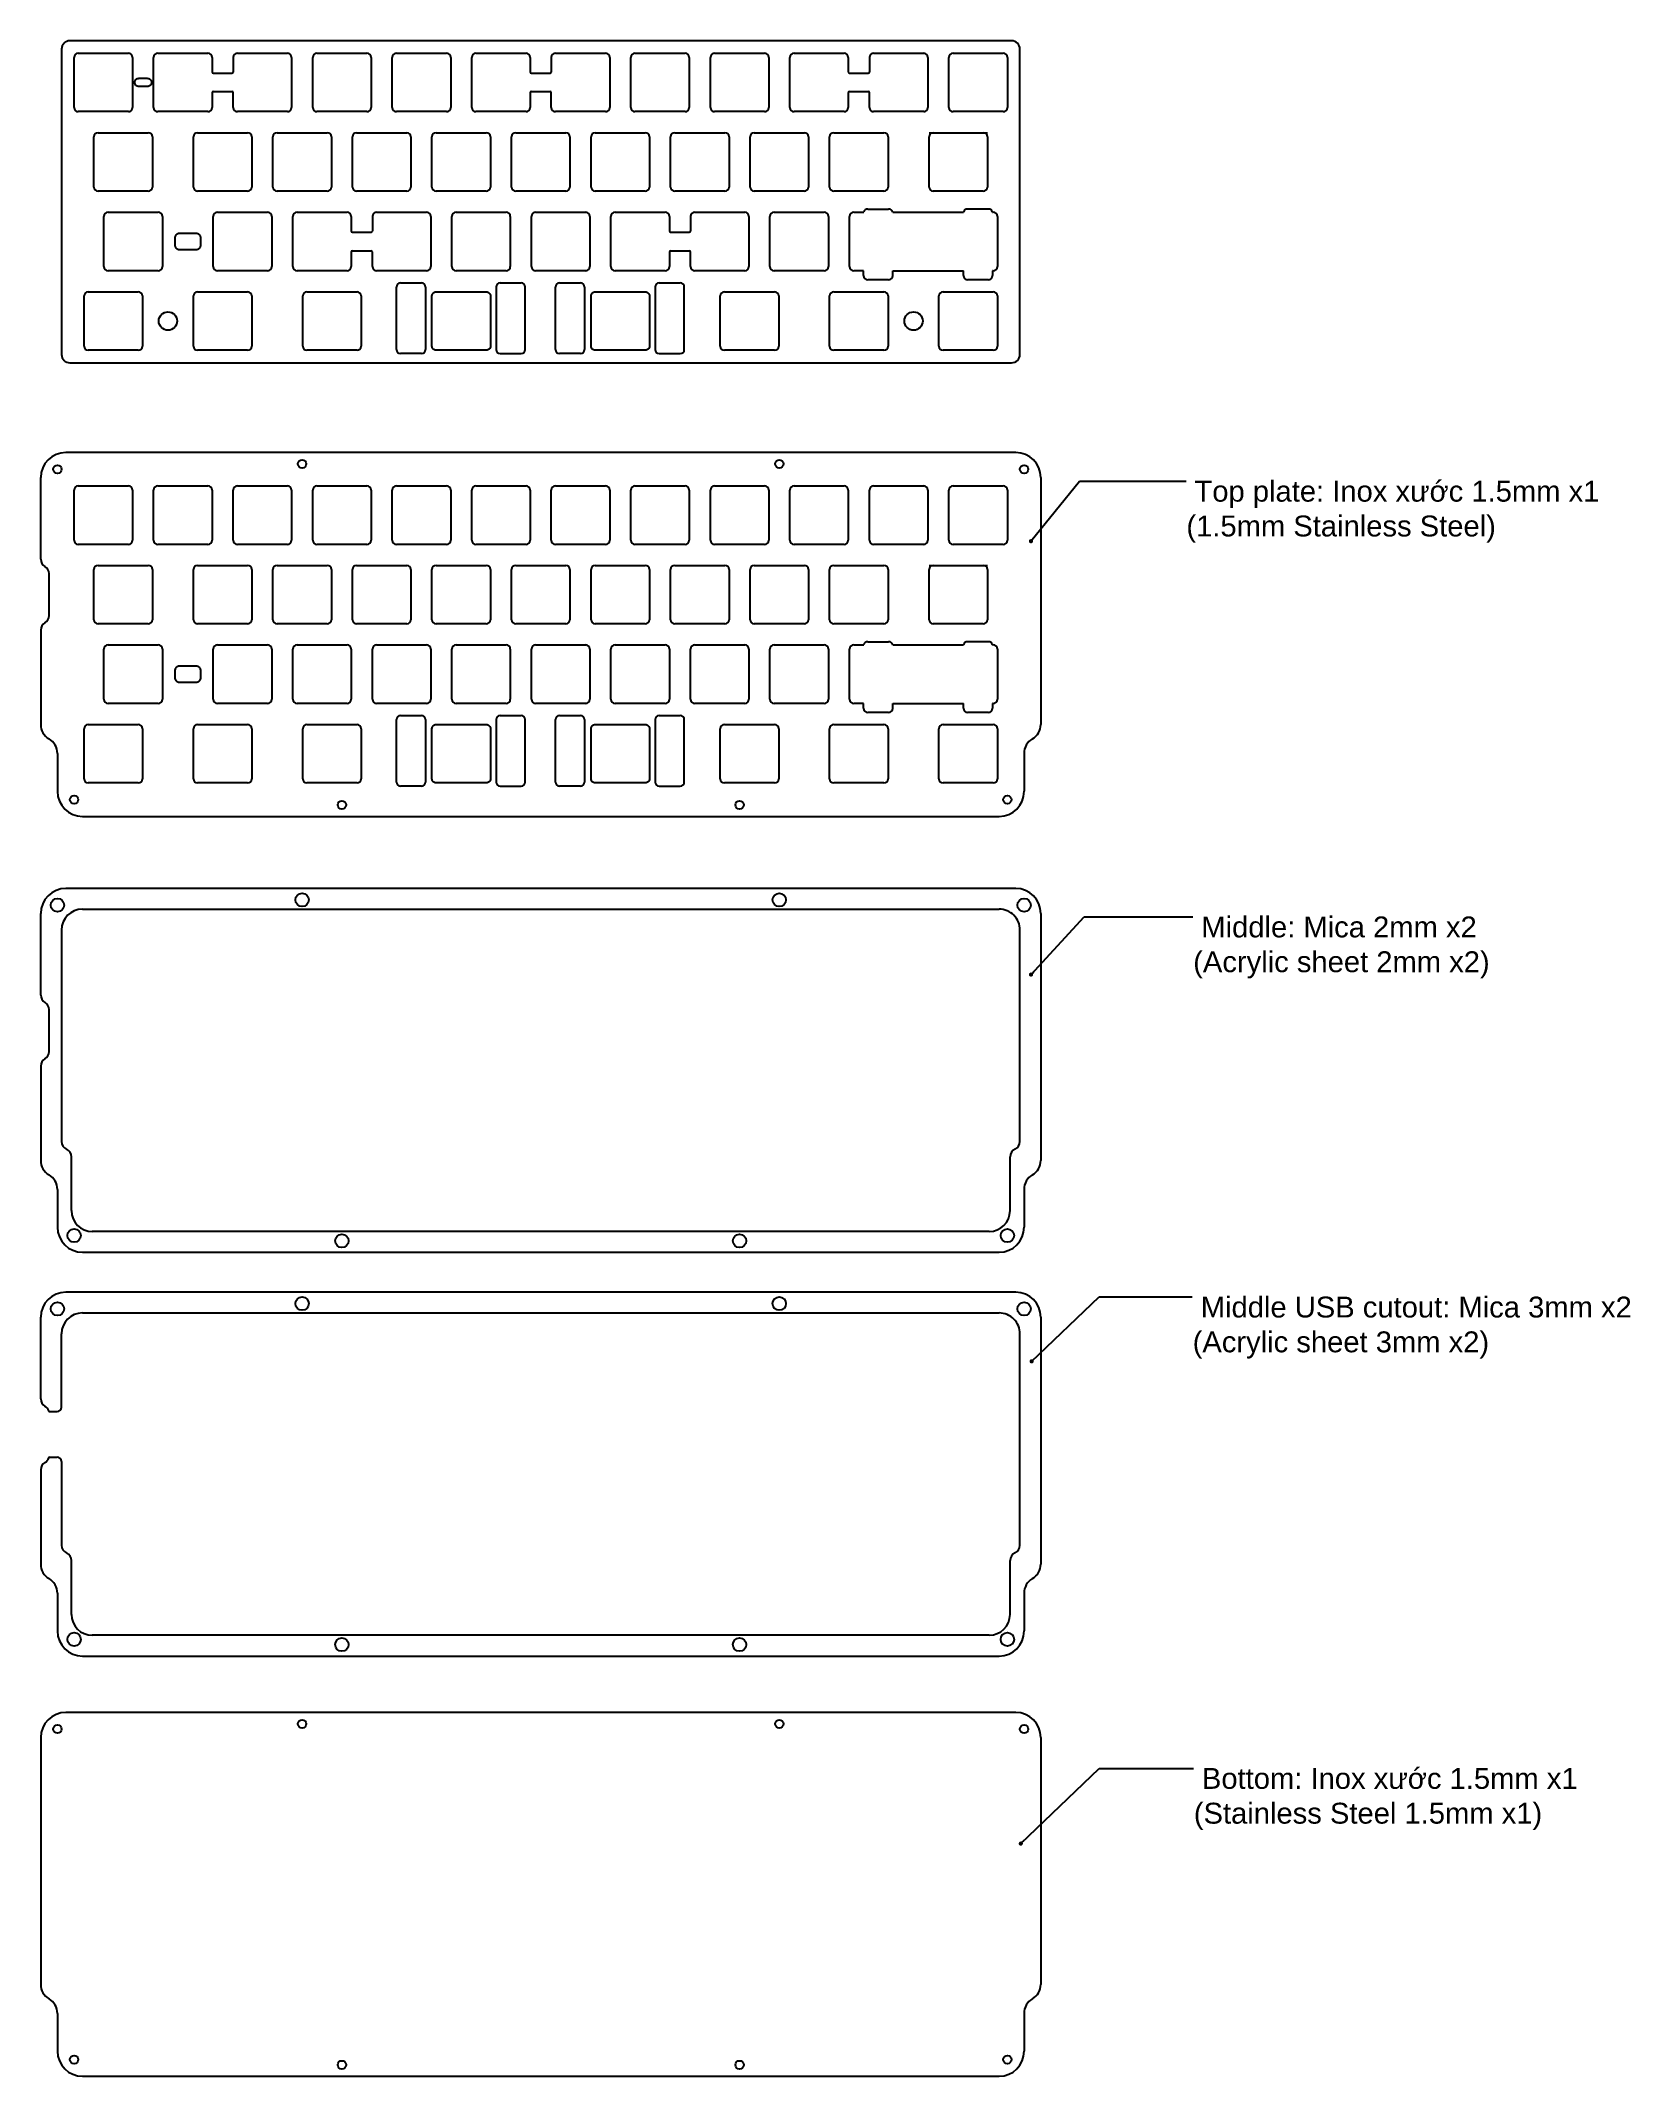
# Model space of a CAD drawing. Extents: x -5 to 375, y -411 to 77.
import ezdxf

# ---------------------------------------------------------------- set-up
doc = ezdxf.new("R2010")
doc.units = 0
doc.header["$MEASUREMENT"] = 0
doc.dimstyles.new('Copy of Standard', dxfattribs={"dimtxt": 0.18, "dimasz": 1, "dimexe": 0.18, "dimexo": 0.0625, "dimgap": 0.09, "dimtad": 0, "dimtih": 1, "dimtoh": 1, "dimdec": 4, "dimzin": 0, "dimdsep": 46, "dimtxsty": 'Standard', "dimcen": -0.09, "dimadec": 0, "dimazin": 0, "dimtfac": 1, "dimtdec": 4, "dimtofl": 0, "dimtmove": 0, "dimatfit": 3, "dimldrblk": 'DOT', "dimfxl": 1, "dimtolj": 1, "dimtzin": 0, "dimarcsym": 0})

# ---------------------------------------------------------------- blocks, each defined once
blk = doc.blocks.new('_Dot')
at = {"color": 0, "linetype": 'ByBlock', "lineweight": -2}
blk.add_line((-0.5, 0), (-1, 0), dxfattribs=at)
at = {"color": 0, "linetype": 'ByBlock', "const_width": 0.5}
blk.add_lwpolyline([(-0.25, 0, 1), (0.25, 0, 1)], format="xyb", close=True, dxfattribs=at)

msp = doc.modelspace()

# ---------------------------------------------------------------- linework, layer by layer
at = {"linetype": 'Continuous'}
for p, q in [((-0.38, 74.76), (-0.38, 1.61)), ((227.17, 76.76), (1.62, 76.76)), ((229.17, 1.61), (229.17, 74.76)), ((35.67, 72.76), (35.67, 69.26)), ((35.97, 68.96), (40.42, 68.96)), ((40.72, 72.76), (40.72, 69.26)), ((111.87, 72.76), (111.87, 69.26)), ((112.17, 68.96), (116.62, 68.96)), ((116.92, 72.76), (116.92, 69.26)), ((188.07, 72.76), (188.07, 69.26)), ((188.37, 68.96), (192.82, 68.96)), ((193.12, 72.76), (193.12, 69.26)), ((35.97, 64.56), (40.42, 64.56)), ((112.17, 64.56), (116.62, 64.56)), ((188.37, 64.56), (192.82, 64.56)), ((69.01, 34.66), (69.01, 31.16)), ((74.06, 34.66), (74.06, 31.16)), ((145.21, 34.66), (145.21, 31.16)), ((150.26, 34.66), (150.26, 31.16)), ((198.7, 35.66), (215.65, 35.66)), ((222.6, 35.66), (222.79, 35.66)), ((69.31, 30.86), (73.76, 30.86)), ((145.51, 30.86), (149.96, 30.86)), ((69.31, 26.46), (73.76, 26.46)), ((145.51, 26.46), (149.96, 26.46)), ((191.73, 20.5), (191.73, 21.66)), ((198.73, 20.5), (198.73, 21.66)), ((198.73, 21.66), (215.63, 21.66)), ((215.63, 20.5), (215.63, 21.66)), ((222.79, 21.66), (222.58, 21.66)), ((222.63, 21.66), (222.63, 20.5)), ((1.62, -0.39), (227.17, -0.39)), ((228.17, -21.88), (0.62, -21.88)), ((-5.38, -47.43), (-5.38, -27.88)), ((234.17, -27.88), (234.17, -87.03)), ((-3.38, -60.96), (-3.38, -50.89)), ((-5.38, -64.43), (-5.38, -87.03)), ((198.7, -67.98), (215.65, -67.98)), ((222.6, -67.98), (222.79, -67.98)), ((191.73, -83.13), (191.73, -81.98)), ((198.73, -83.13), (198.73, -81.98)), ((198.73, -81.98), (215.63, -81.98)), ((215.63, -83.13), (215.63, -81.98)), ((222.63, -81.98), (222.63, -83.13)), ((222.79, -81.98), (222.63, -81.98)), ((-1.38, -93.95), (-1.38, -103.03)), ((230.17, -93.95), (230.17, -103.03)), ((4.62, -109.03), (224.17, -109.03)), ((228.17, -126.3), (0.62, -126.3)), ((-5.38, -151.85), (-5.38, -132.3)), ((-0.4, -136.27), (-0.4, -186.92)), ((234.17, -132.3), (234.17, -191.45)), ((-3.38, -165.39), (-3.38, -155.31)), ((-5.38, -168.85), (-5.38, -191.45)), ((1.98, -203.48), (1.98, -190.58)), ((226.81, -203.48), (226.81, -190.58)), ((-1.38, -198.38), (-1.38, -207.45)), ((230.17, -198.38), (230.17, -207.45)), ((4.62, -213.45), (224.17, -213.45)), ((228.17, -223.01), (0.62, -223.01)), ((-5.38, -248.56), (-5.38, -229.01)), ((234.17, -229.01), (234.17, -288.16)), ((-0.4, -250.56), (-0.4, -232.99)), ((-3.28, -251.56), (-1.4, -251.56)), ((-3.28, -262.56), (-1.4, -262.56)), ((-5.38, -265.56), (-5.38, -288.16)), ((-0.4, -263.56), (-0.4, -283.64)), ((1.98, -300.19), (1.98, -287.3)), ((226.81, -300.19), (226.81, -287.3)), ((-1.38, -295.09), (-1.38, -304.16)), ((230.17, -295.09), (230.17, -304.16)), ((4.62, -310.16), (224.17, -310.16)), ((228.17, -323.67), (0.62, -323.67)), ((-5.38, -329.67), (-5.38, -388.82)), ((234.17, -329.67), (234.17, -388.82)), ((-1.38, -395.75), (-1.38, -404.82)), ((230.17, -395.75), (230.17, -404.82)), ((4.62, -410.82), (224.17, -410.82))]:
    msp.add_line(p, q, dxfattribs=at)
at = {"color": 0}
for p, q in [((3.62, 73.76), (15.62, 73.76)), ((22.67, 73.76), (34.67, 73.76)), ((41.72, 73.76), (53.72, 73.76)), ((60.77, 73.76), (72.77, 73.76)), ((79.82, 73.76), (91.82, 73.76)), ((98.87, 73.76), (110.87, 73.76)), ((117.92, 73.76), (129.92, 73.76)), ((136.97, 73.76), (148.97, 73.76)), ((156.02, 73.76), (168.02, 73.76)), ((175.07, 73.76), (187.07, 73.76)), ((194.12, 73.76), (206.12, 73.76)), ((213.17, 73.76), (225.17, 73.76)), ((2.62, 60.76), (2.62, 72.76)), ((16.62, 72.76), (16.62, 60.76)), ((21.67, 60.76), (21.67, 72.76)), ((54.72, 72.76), (54.72, 60.76)), ((59.77, 60.76), (59.77, 72.76)), ((73.77, 72.76), (73.77, 60.76)), ((78.82, 60.76), (78.82, 72.76)), ((92.82, 72.76), (92.82, 60.76)), ((97.87, 60.76), (97.87, 72.76)), ((130.92, 72.76), (130.92, 60.76)), ((135.97, 60.76), (135.97, 72.76)), ((149.97, 72.76), (149.97, 60.76)), ((155.02, 60.76), (155.02, 72.76)), ((169.02, 72.76), (169.02, 60.76)), ((174.07, 60.76), (174.07, 72.76)), ((207.12, 72.76), (207.12, 60.76)), ((212.17, 60.76), (212.17, 72.76)), ((226.17, 72.76), (226.17, 60.76)), ((35.67, 64.26), (35.67, 60.76)), ((40.72, 60.76), (40.72, 64.26)), ((111.87, 64.26), (111.87, 60.76)), ((116.92, 60.76), (116.92, 64.26)), ((188.07, 64.26), (188.07, 60.76)), ((193.12, 60.76), (193.12, 64.26)), ((15.62, 59.76), (3.62, 59.76)), ((34.67, 59.76), (22.67, 59.76)), ((53.72, 59.76), (41.72, 59.76)), ((72.77, 59.76), (60.77, 59.76)), ((91.82, 59.76), (79.82, 59.76)), ((110.87, 59.76), (98.87, 59.76)), ((129.92, 59.76), (117.92, 59.76)), ((148.97, 59.76), (136.97, 59.76)), ((168.02, 59.76), (156.02, 59.76)), ((187.07, 59.76), (175.07, 59.76)), ((206.12, 59.76), (194.12, 59.76)), ((225.17, 59.76), (213.17, 59.76)), ((7.38, 41.71), (7.38, 53.71)), ((8.38, 54.71), (20.38, 54.71)), ((21.38, 53.71), (21.38, 41.71)), ((31.19, 41.71), (31.19, 53.71)), ((32.19, 54.71), (44.19, 54.71)), ((45.19, 53.71), (45.19, 41.71)), ((50.24, 41.71), (50.24, 53.71)), ((51.24, 54.71), (63.24, 54.71)), ((64.24, 53.71), (64.24, 41.71)), ((69.29, 41.71), (69.29, 53.71)), ((70.29, 54.71), (82.29, 54.71)), ((83.29, 53.71), (83.29, 41.71)), ((88.34, 41.71), (88.34, 53.71)), ((89.34, 54.71), (101.34, 54.71)), ((102.34, 53.71), (102.34, 41.71)), ((107.39, 41.71), (107.39, 53.71)), ((108.39, 54.71), (120.39, 54.71)), ((121.39, 53.71), (121.39, 41.71)), ((126.44, 41.71), (126.44, 53.71)), ((127.44, 54.71), (139.44, 54.71)), ((140.44, 53.71), (140.44, 41.71)), ((145.5, 41.71), (145.5, 53.71)), ((146.5, 54.71), (158.49, 54.71)), ((159.49, 53.71), (159.49, 41.71)), ((164.54, 41.71), (164.54, 53.71)), ((165.54, 54.71), (177.54, 54.71)), ((178.54, 53.71), (178.54, 41.71)), ((183.59, 41.71), (183.59, 53.71)), ((184.59, 54.71), (196.59, 54.71)), ((197.59, 53.71), (197.59, 41.71)), ((207.41, 54.71), (221.41, 54.71)), ((207.41, 41.71), (207.41, 53.71)), ((208.41, 54.71), (220.41, 54.71)), ((221.41, 53.71), (221.41, 41.71)), ((20.38, 40.71), (8.38, 40.71)), ((44.19, 40.71), (32.19, 40.71)), ((63.24, 40.71), (51.24, 40.71)), ((82.29, 40.71), (70.29, 40.71)), ((101.34, 40.71), (89.34, 40.71)), ((120.39, 40.71), (108.39, 40.71)), ((139.44, 40.71), (127.44, 40.71)), ((158.49, 40.71), (146.5, 40.71)), ((177.54, 40.71), (165.54, 40.71)), ((196.59, 40.71), (184.59, 40.71)), ((220.41, 40.71), (208.41, 40.71)), ((9.76, 22.66), (9.76, 34.66)), ((10.76, 35.66), (22.76, 35.66)), ((23.76, 34.66), (23.76, 22.66)), ((35.96, 22.66), (35.96, 34.66)), ((36.96, 35.66), (48.96, 35.66)), ((49.96, 34.66), (49.96, 22.66)), ((55.01, 22.66), (55.01, 34.66)), ((56.01, 35.66), (68.01, 35.66)), ((75.06, 35.66), (87.06, 35.66)), ((88.06, 34.66), (88.06, 22.66)), ((93.11, 22.66), (93.11, 34.66)), ((94.11, 35.66), (106.11, 35.66)), ((107.11, 34.66), (107.11, 22.66)), ((112.16, 22.66), (112.16, 34.66)), ((113.16, 35.66), (125.16, 35.66)), ((126.16, 34.66), (126.16, 22.66)), ((131.21, 22.66), (131.21, 34.66)), ((132.21, 35.66), (144.21, 35.66)), ((151.26, 35.66), (163.26, 35.66)), ((164.26, 34.66), (164.26, 22.66)), ((169.31, 22.66), (169.31, 34.66)), ((170.31, 35.66), (182.31, 35.66)), ((183.31, 34.66), (183.31, 22.66)), ((188.36, 22.66), (188.36, 34.66)), ((189.36, 35.66), (191.75, 35.66)), ((223.79, 34.66), (223.79, 22.66)), ((69.01, 26.16), (69.01, 22.66)), ((74.06, 22.66), (74.06, 26.16)), ((145.21, 26.16), (145.21, 22.66)), ((150.26, 22.66), (150.26, 26.16)), ((22.76, 21.66), (10.76, 21.66)), ((48.96, 21.66), (36.96, 21.66)), ((68.01, 21.66), (56.01, 21.66)), ((87.06, 21.66), (75.06, 21.66)), ((106.11, 21.66), (94.11, 21.66)), ((125.16, 21.66), (113.16, 21.66)), ((144.21, 21.66), (132.21, 21.66)), ((163.26, 21.66), (151.26, 21.66)), ((182.31, 21.66), (170.31, 21.66)), ((191.73, 21.66), (189.36, 21.66)), ((5, 3.61), (5, 15.61)), ((6, 16.61), (18, 16.61)), ((19, 15.61), (19, 3.61)), ((31.19, 3.61), (31.19, 15.61)), ((32.19, 16.61), (44.19, 16.61)), ((45.19, 15.61), (45.19, 3.61)), ((57.39, 3.61), (57.39, 15.61)), ((58.39, 16.61), (70.39, 16.61)), ((71.39, 15.61), (71.39, 3.61)), ((157.4, 3.61), (157.4, 15.61)), ((158.4, 16.61), (170.4, 16.61)), ((171.4, 15.61), (171.4, 3.61)), ((183.59, 3.61), (183.59, 15.61)), ((184.59, 16.61), (196.59, 16.61)), ((197.59, 15.61), (197.59, 3.61)), ((209.79, 3.61), (209.79, 15.61)), ((210.79, 16.61), (222.79, 16.61)), ((223.79, 15.61), (223.79, 3.61)), ((18, 2.61), (6, 2.61)), ((44.19, 2.61), (32.19, 2.61)), ((70.39, 2.61), (58.39, 2.61)), ((170.4, 2.61), (158.4, 2.61)), ((196.59, 2.61), (184.59, 2.61)), ((222.79, 2.61), (210.79, 2.61)), ((2.62, -42.88), (2.62, -30.88)), ((3.62, -29.88), (15.62, -29.88)), ((16.62, -30.88), (16.62, -42.88)), ((21.67, -42.88), (21.67, -30.88)), ((22.67, -29.88), (34.67, -29.88)), ((35.67, -30.88), (35.67, -42.88)), ((40.72, -42.88), (40.72, -30.88)), ((41.72, -29.88), (53.72, -29.88)), ((54.72, -30.88), (54.72, -42.88)), ((59.77, -42.88), (59.77, -30.88)), ((60.77, -29.88), (72.77, -29.88)), ((73.77, -30.88), (73.77, -42.88)), ((78.82, -42.88), (78.82, -30.88)), ((79.82, -29.88), (91.82, -29.88)), ((92.82, -30.88), (92.82, -42.88)), ((97.87, -42.88), (97.87, -30.88)), ((98.87, -29.88), (110.87, -29.88)), ((111.87, -30.88), (111.87, -42.88)), ((116.92, -42.88), (116.92, -30.88)), ((117.92, -29.88), (129.92, -29.88)), ((130.92, -30.88), (130.92, -42.88)), ((135.97, -42.88), (135.97, -30.88)), ((136.97, -29.88), (148.97, -29.88)), ((149.97, -30.88), (149.97, -42.88)), ((155.02, -42.88), (155.02, -30.88)), ((156.02, -29.88), (168.02, -29.88)), ((169.02, -30.88), (169.02, -42.88)), ((174.07, -42.88), (174.07, -30.88)), ((175.07, -29.88), (187.07, -29.88)), ((188.07, -30.88), (188.07, -42.88)), ((193.12, -42.88), (193.12, -30.88)), ((194.12, -29.88), (206.12, -29.88)), ((207.12, -30.88), (207.12, -42.88)), ((212.17, -42.88), (212.17, -30.88)), ((213.17, -29.88), (225.17, -29.88)), ((226.17, -30.88), (226.17, -42.88)), ((15.62, -43.88), (3.62, -43.88)), ((34.67, -43.88), (22.67, -43.88)), ((53.72, -43.88), (41.72, -43.88)), ((72.77, -43.88), (60.77, -43.88)), ((91.82, -43.88), (79.82, -43.88)), ((110.87, -43.88), (98.87, -43.88)), ((129.92, -43.88), (117.92, -43.88)), ((148.97, -43.88), (136.97, -43.88)), ((168.02, -43.88), (156.02, -43.88)), ((187.07, -43.88), (175.07, -43.88)), ((206.12, -43.88), (194.12, -43.88)), ((225.17, -43.88), (213.17, -43.88)), ((7.38, -61.93), (7.38, -49.93)), ((8.38, -48.93), (20.38, -48.93)), ((21.38, -49.93), (21.38, -61.93)), ((31.19, -61.93), (31.19, -49.93)), ((32.19, -48.93), (44.19, -48.93)), ((45.19, -49.93), (45.19, -61.93)), ((50.24, -61.93), (50.24, -49.93)), ((51.24, -48.93), (63.24, -48.93)), ((64.24, -49.93), (64.24, -61.93)), ((69.29, -61.93), (69.29, -49.93)), ((70.29, -48.93), (82.29, -48.93)), ((83.29, -49.93), (83.29, -61.93)), ((88.34, -61.93), (88.34, -49.93)), ((89.34, -48.93), (101.34, -48.93)), ((102.34, -49.93), (102.34, -61.93)), ((107.39, -61.93), (107.39, -49.93)), ((108.39, -48.93), (120.39, -48.93)), ((121.39, -49.93), (121.39, -61.93)), ((126.44, -61.93), (126.44, -49.93)), ((127.44, -48.93), (139.44, -48.93)), ((140.44, -49.93), (140.44, -61.93)), ((145.5, -61.93), (145.5, -49.93)), ((146.5, -48.93), (158.49, -48.93)), ((159.49, -49.93), (159.49, -61.93)), ((164.54, -61.93), (164.54, -49.93)), ((165.54, -48.93), (177.54, -48.93)), ((178.54, -49.93), (178.54, -61.93)), ((183.59, -61.93), (183.59, -49.93)), ((184.59, -48.93), (196.59, -48.93)), ((197.59, -49.93), (197.59, -61.93)), ((207.41, -48.93), (221.41, -48.93)), ((207.41, -61.93), (207.41, -49.93)), ((208.41, -48.93), (220.41, -48.93)), ((221.41, -49.93), (221.41, -61.93)), ((20.38, -62.93), (8.38, -62.93)), ((44.19, -62.93), (32.19, -62.93)), ((63.24, -62.93), (51.24, -62.93)), ((82.29, -62.93), (70.29, -62.93)), ((101.34, -62.93), (89.34, -62.93)), ((120.39, -62.93), (108.39, -62.93)), ((139.44, -62.93), (127.44, -62.93)), ((158.49, -62.93), (146.5, -62.93)), ((177.54, -62.93), (165.54, -62.93)), ((196.59, -62.93), (184.59, -62.93)), ((220.41, -62.93), (208.41, -62.93)), ((10.76, -67.98), (22.76, -67.98)), ((36.96, -67.98), (48.96, -67.98)), ((56.01, -67.98), (68.01, -67.98)), ((75.06, -67.98), (87.06, -67.98)), ((94.11, -67.98), (106.11, -67.98)), ((113.16, -67.98), (125.16, -67.98)), ((132.21, -67.98), (144.21, -67.98)), ((151.26, -67.98), (163.26, -67.98)), ((170.31, -67.98), (182.31, -67.98)), ((189.36, -67.98), (191.75, -67.98)), ((9.76, -80.98), (9.76, -68.98)), ((23.76, -68.98), (23.76, -80.98)), ((35.96, -80.98), (35.96, -68.98)), ((49.96, -68.98), (49.96, -80.98)), ((55.01, -80.98), (55.01, -68.98)), ((69.01, -68.98), (69.01, -80.98)), ((74.06, -80.98), (74.06, -68.98)), ((88.06, -68.98), (88.06, -80.98)), ((93.11, -80.98), (93.11, -68.98)), ((107.11, -68.98), (107.11, -80.98)), ((112.16, -80.98), (112.16, -68.98)), ((126.16, -68.98), (126.16, -80.98)), ((131.21, -80.98), (131.21, -68.98)), ((145.21, -68.98), (145.21, -80.98)), ((150.26, -80.98), (150.26, -68.98)), ((164.26, -68.98), (164.26, -80.98)), ((169.31, -80.98), (169.31, -68.98)), ((183.31, -68.98), (183.31, -80.98)), ((188.36, -80.98), (188.36, -68.98)), ((223.79, -68.98), (223.79, -80.98)), ((22.76, -81.98), (10.76, -81.98)), ((48.96, -81.98), (36.96, -81.98)), ((68.01, -81.98), (56.01, -81.98)), ((87.06, -81.98), (75.06, -81.98)), ((106.11, -81.98), (94.11, -81.98)), ((125.16, -81.98), (113.16, -81.98)), ((144.21, -81.98), (132.21, -81.98)), ((163.26, -81.98), (151.26, -81.98)), ((182.31, -81.98), (170.31, -81.98)), ((191.73, -81.98), (189.36, -81.98)), ((6, -87.03), (18, -87.03)), ((32.19, -87.03), (44.19, -87.03)), ((58.39, -87.03), (70.39, -87.03)), ((158.4, -87.03), (170.4, -87.03)), ((184.59, -87.03), (196.59, -87.03)), ((210.79, -87.03), (222.79, -87.03)), ((5, -100.03), (5, -88.03)), ((19, -88.03), (19, -100.03)), ((31.19, -100.03), (31.19, -88.03)), ((45.19, -88.03), (45.19, -100.03)), ((57.39, -100.03), (57.39, -88.03)), ((71.39, -88.03), (71.39, -100.03)), ((157.4, -100.03), (157.4, -88.03)), ((171.4, -88.03), (171.4, -100.03)), ((183.59, -100.03), (183.59, -88.03)), ((197.59, -88.03), (197.59, -100.03)), ((209.79, -100.03), (209.79, -88.03)), ((223.79, -88.03), (223.79, -100.03)), ((18, -101.03), (6, -101.03)), ((44.19, -101.03), (32.19, -101.03)), ((70.39, -101.03), (58.39, -101.03)), ((170.4, -101.03), (158.4, -101.03)), ((196.59, -101.03), (184.59, -101.03)), ((222.79, -101.03), (210.79, -101.03)), ((4.6, -131.27), (224.19, -131.27)), ((229.19, -186.92), (229.19, -136.27)), ((221.81, -208.48), (6.98, -208.48)), ((4.6, -227.99), (224.19, -227.99)), ((229.19, -283.64), (229.19, -232.99)), ((221.81, -305.19), (6.98, -305.19))]:
    msp.add_line(p, q, dxfattribs=at)
for p, q in [((192.73, 36.44), (197.73, 36.44)), ((221.63, 36.44), (216.63, 36.44)), ((79.81, 2.82), (79.81, 17.76)), ((80.81, 18.76), (85.81, 18.76)), ((86.81, 17.76), (86.81, 2.82)), ((103.69, 17.76), (103.69, 2.82)), ((104.69, 18.76), (109.69, 18.76)), ((110.69, 2.82), (110.69, 17.76)), ((117.91, 2.82), (117.91, 17.76)), ((118.91, 18.76), (123.91, 18.76)), ((124.91, 17.76), (124.91, 2.82)), ((141.79, 17.76), (141.79, 2.82)), ((142.79, 18.76), (147.79, 18.76)), ((148.79, 2.82), (148.79, 17.76)), ((197.73, 19.5), (192.73, 19.5)), ((221.63, 19.5), (216.63, 19.5)), ((85.81, 1.82), (80.81, 1.82)), ((104.69, 1.82), (109.69, 1.82)), ((123.91, 1.82), (118.91, 1.82)), ((142.79, 1.82), (147.79, 1.82)), ((192.73, -67.19), (197.73, -67.19)), ((221.63, -67.19), (216.63, -67.19)), ((79.81, -100.81), (79.81, -85.87)), ((80.81, -84.87), (85.81, -84.87)), ((86.81, -85.87), (86.81, -100.81)), ((103.69, -85.87), (103.69, -100.81)), ((104.69, -84.87), (109.69, -84.87)), ((110.69, -100.81), (110.69, -85.87)), ((117.91, -100.81), (117.91, -85.87)), ((118.91, -84.87), (123.91, -84.87)), ((124.91, -85.87), (124.91, -100.81)), ((141.79, -85.87), (141.79, -100.81)), ((142.79, -84.87), (147.79, -84.87)), ((148.79, -100.81), (148.79, -85.87)), ((197.73, -84.13), (192.73, -84.13)), ((221.63, -84.13), (216.63, -84.13)), ((85.81, -101.81), (80.81, -101.81)), ((104.69, -101.81), (109.69, -101.81)), ((123.91, -101.81), (118.91, -101.81)), ((142.79, -101.81), (147.79, -101.81))]:
    msp.add_line(p, q)
at = {"linetype": 'Continuous', "elevation": 1}
for points in [[(17.14, 66.76, -0.414214), (18.14, 67.76), (20.14, 67.76, -0.414214), (21.14, 66.76), (21.14, 66.76, -0.414214), (20.14, 65.76), (18.14, 65.76, -0.414214), (17.14, 66.76)], [(26.86, 29.66, -0.414214), (27.86, 30.66), (31.86, 30.66, -0.414214), (32.86, 29.66), (32.86, 27.66, -0.414214), (31.86, 26.66), (27.86, 26.66, -0.414214), (26.86, 27.66)], [(26.86, -73.98, -0.414214), (27.86, -72.98), (31.86, -72.98, -0.414214), (32.86, -73.98), (32.86, -75.98, -0.414214), (31.86, -76.98), (27.86, -76.98, -0.414214), (26.86, -75.98)]]:
    msp.add_lwpolyline(points, format="xyb", close=True, dxfattribs=at)
at = {"linetype": 'Continuous'}
for points in [[(89.34, 16.61), (101.34, 16.61, -0.414214), (102.34, 15.61), (102.34, 3.61, -0.414214), (101.34, 2.61), (89.34, 2.61, -0.414214), (88.34, 3.61), (88.34, 15.61, -0.414214)], [(127.44, 16.61), (139.44, 16.61, -0.414214), (140.44, 15.61), (140.44, 3.61, -0.414214), (139.44, 2.61), (127.44, 2.61, -0.414214), (126.44, 3.61), (126.44, 15.61, -0.414214)], [(89.34, -87.03), (101.34, -87.03, -0.414214), (102.34, -88.03), (102.34, -100.03, -0.414214), (101.34, -101.03), (89.34, -101.03, -0.414214), (88.34, -100.03), (88.34, -88.03, -0.414214)], [(127.44, -87.03), (139.44, -87.03, -0.414214), (140.44, -88.03), (140.44, -100.03, -0.414214), (139.44, -101.03), (127.44, -101.03, -0.414214), (126.44, -100.03), (126.44, -88.03, -0.414214)]]:
    msp.add_lwpolyline(points, format="xyb", close=True, dxfattribs=at)
for centre, radius in [((25.1, 9.61), 2.2), ((203.69, 9.61), 2.2), ((57.24, -24.61), 1), ((171.54, -24.61), 1), ((-1.38, -25.88), 1), ((230.17, -25.88), 1), ((2.62, -105.03), 1), ((66.77, -106.29), 1), ((162.02, -106.29), 1), ((226.17, -105.03), 1), ((-1.38, -130.3), 1.6), ((57.24, -129.04), 1.6), ((171.54, -129.04), 1.6), ((230.17, -130.3), 1.6), ((2.62, -209.45), 1.6), ((66.77, -210.71), 1.6), ((162.02, -210.71), 1.6), ((226.17, -209.45), 1.6), ((57.24, -225.75), 1.6), ((171.54, -225.75), 1.6), ((-1.38, -227.01), 1.6), ((230.17, -227.01), 1.6), ((2.62, -306.16), 1.6), ((66.77, -307.43), 1.6), ((162.02, -307.43), 1.6), ((226.17, -306.16), 1.6), ((-1.38, -327.67), 1), ((57.24, -326.41), 1), ((171.54, -326.41), 1), ((230.17, -327.67), 1), ((2.62, -406.82), 1), ((66.77, -408.08), 1), ((162.02, -408.08), 1), ((226.17, -406.82), 1)]:
    msp.add_circle(centre, radius, dxfattribs=at)
for centre, radius, start, end in [((1.62, 74.76), 2, 90, 180), ((227.17, 74.76), 2, 0, 90), ((35.97, 69.26), 0.3, 180, 270), ((40.42, 69.26), 0.3, 270, 0), ((112.17, 69.26), 0.3, 180, 270), ((116.62, 69.26), 0.3, 270, 0), ((188.37, 69.26), 0.3, 180, 270), ((192.82, 69.26), 0.3, 270, 0), ((35.97, 64.26), 0.3, 90, 180), ((40.42, 64.26), 0.3, 360, 90), ((112.17, 64.26), 0.3, 90, 180), ((116.62, 64.26), 0.3, 360, 90), ((188.37, 64.26), 0.3, 90, 180), ((192.82, 64.26), 0.3, 360, 90), ((69.31, 31.16), 0.3, 180, 270), ((73.76, 31.16), 0.3, 270, 0), ((145.51, 31.16), 0.3, 180, 270), ((149.96, 31.16), 0.3, 270, 0), ((69.31, 26.16), 0.3, 90, 180), ((73.76, 26.16), 0.3, 0, 90), ((145.51, 26.16), 0.3, 90, 180), ((149.96, 26.16), 0.3, 0, 90), ((1.62, 1.61), 2, 180, 270), ((227.17, 1.61), 2, 270, 0), ((0.62, -27.88), 6, 90, 180), ((228.17, -27.88), 6, 0, 90), ((-3.38, -47.43), 2, 180, 240), ((-5.38, -50.89), 2, 0, 60), ((-3.38, -64.43), 2, 120, 180), ((-5.38, -60.96), 2, 300, 0), ((-1.38, -87.03), 4, 180, 240), ((230.17, -87.03), 4, 300, 0), ((-5.38, -93.95), 4, 0, 60), ((234.17, -93.95), 4, 120, 180), ((4.62, -103.03), 6, 180, 270), ((224.17, -103.03), 6, 270, 0), ((0.62, -132.3), 6, 90, 180), ((228.17, -132.3), 6, 0, 90), ((4.6, -136.27), 5, 90, 180), ((-3.38, -151.85), 2, 180, 240), ((-5.38, -155.31), 2, 0, 60), ((-5.38, -165.39), 2, 300, 0), ((-3.38, -168.85), 2, 120, 180), ((1.6, -186.92), 2, 180, 246.1208), ((-0.02, -190.58), 2, 0, 66.1208), ((228.81, -190.58), 2, 113.8792, 180), ((227.19, -186.92), 2, 293.8792, 0), ((-1.38, -191.45), 4, 180, 240), ((-5.38, -198.38), 4, 0, 60), ((234.17, -198.38), 4, 120, 180), ((230.17, -191.45), 4, 300, 0), ((6.98, -203.48), 5, 180, 270), ((221.81, -203.48), 5, 270, 360), ((4.62, -207.45), 6, 180, 270), ((224.17, -207.45), 6, 270, 0), ((0.62, -229.01), 6, 90, 180), ((228.17, -229.01), 6, 0, 90), ((4.6, -232.99), 5, 90, 180), ((-3.38, -248.56), 2, 180, 240), ((-5.38, -252.03), 2, 17.5696, 60), ((-3.28, -251.36), 0.2, 197.5696, 270), ((-1.4, -250.56), 1, 270, 0), ((-5.38, -262.1), 2, 300, 342.4304), ((-3.28, -262.76), 0.2, 90, 162.4304), ((-1.4, -263.56), 1, 0, 90), ((-3.38, -265.56), 2, 120, 180), ((1.6, -283.64), 2, 180, 246.1208), ((-0.02, -287.3), 2, 0, 66.1208), ((228.81, -287.3), 2, 113.8792, 180), ((227.19, -283.64), 2, 293.8792, 0), ((-1.38, -288.16), 4, 180, 240), ((-5.38, -295.09), 4, 0, 60), ((234.17, -295.09), 4, 120, 180), ((230.17, -288.16), 4, 300, 0), ((6.98, -300.19), 5, 180, 270), ((221.81, -300.19), 5, 270, 360), ((4.62, -304.16), 6, 180, 270), ((224.17, -304.16), 6, 270, 0), ((0.62, -329.67), 6, 90, 180), ((228.17, -329.67), 6, 0, 90), ((-1.38, -388.82), 4, 180, 240), ((230.17, -388.82), 4, 300, 0), ((-5.38, -395.75), 4, 0, 60), ((234.17, -395.75), 4, 120, 180), ((4.62, -404.82), 6, 180, 270), ((224.17, -404.82), 6, 270, 0)]:
    msp.add_arc(centre, radius, start, end, dxfattribs=at)
at = {"color": 0}
for centre, radius, start, end in [((3.62, 72.76), 1, 90, 180), ((15.62, 72.76), 1, 0, 90), ((22.67, 72.76), 1, 90, 180), ((34.67, 72.76), 1, 0, 90), ((41.72, 72.76), 1, 90, 180), ((53.72, 72.76), 1, 0, 90), ((60.77, 72.76), 1, 90, 180), ((72.77, 72.76), 1, 0, 90), ((79.82, 72.76), 1, 90, 180), ((91.82, 72.76), 1, 0, 90), ((98.87, 72.76), 1, 90, 180), ((110.87, 72.76), 1, 0, 90), ((117.92, 72.76), 1, 90, 180), ((129.92, 72.76), 1, 0, 90), ((136.97, 72.76), 1, 90, 180), ((148.97, 72.76), 1, 0, 90), ((156.02, 72.76), 1, 90, 180), ((168.02, 72.76), 1, 0, 90), ((175.07, 72.76), 1, 90, 180), ((187.07, 72.76), 1, 0, 90), ((187.07, 72.76), 1, 0, 90), ((194.12, 72.76), 1, 90, 180), ((194.12, 72.76), 1, 90, 180), ((206.12, 72.76), 1, 0, 90), ((213.17, 72.76), 1, 90, 180), ((225.17, 72.76), 1, 0, 90), ((3.62, 60.76), 1, 180, 270), ((15.62, 60.76), 1, 270, 0), ((22.67, 60.76), 1, 180, 270), ((34.67, 60.76), 1, 270, 0), ((41.72, 60.76), 1, 180, 270), ((53.72, 60.76), 1, 270, 0), ((60.77, 60.76), 1, 180, 270), ((72.77, 60.76), 1, 270, 0), ((79.82, 60.76), 1, 180, 270), ((91.82, 60.76), 1, 270, 0), ((98.87, 60.76), 1, 180, 270), ((110.87, 60.76), 1, 270, 0), ((117.92, 60.76), 1, 180, 270), ((129.92, 60.76), 1, 270, 0), ((136.97, 60.76), 1, 180, 270), ((148.97, 60.76), 1, 270, 0), ((156.02, 60.76), 1, 180, 270), ((168.02, 60.76), 1, 270, 0), ((175.07, 60.76), 1, 180, 270), ((187.07, 60.76), 1, 270, 0), ((194.12, 60.76), 1, 180, 270), ((206.12, 60.76), 1, 270, 0), ((213.17, 60.76), 1, 180, 270), ((225.17, 60.76), 1, 270, 0), ((8.38, 53.71), 1, 90, 180), ((20.38, 53.71), 1, 0, 90), ((32.19, 53.71), 1, 90, 180), ((44.19, 53.71), 1, 0, 90), ((51.24, 53.71), 1, 90, 180), ((63.24, 53.71), 1, 0, 90), ((70.29, 53.71), 1, 90, 180), ((82.29, 53.71), 1, 0, 90), ((89.34, 53.71), 1, 90, 180), ((101.34, 53.71), 1, 0, 90), ((108.39, 53.71), 1, 90, 180), ((120.39, 53.71), 1, 0, 90), ((127.44, 53.71), 1, 90, 180), ((139.44, 53.71), 1, 0, 90), ((146.5, 53.71), 1, 90, 180), ((158.49, 53.71), 1, 0, 90), ((165.54, 53.71), 1, 90, 180), ((177.54, 53.71), 1, 0, 90), ((184.59, 53.71), 1, 90, 180), ((196.59, 53.71), 1, 0, 90), ((208.41, 53.71), 1, 90, 180), ((220.41, 53.71), 1, 0, 90), ((8.38, 41.71), 1, 180, 270), ((20.38, 41.71), 1, 270, 0), ((32.19, 41.71), 1, 180, 270), ((44.19, 41.71), 1, 270, 0), ((51.24, 41.71), 1, 180, 270), ((63.24, 41.71), 1, 270, 0), ((70.29, 41.71), 1, 180, 270), ((82.29, 41.71), 1, 270, 0), ((89.34, 41.71), 1, 180, 270), ((101.34, 41.71), 1, 270, 0), ((108.39, 41.71), 1, 180, 270), ((120.39, 41.71), 1, 270, 0), ((127.44, 41.71), 1, 180, 270), ((139.44, 41.71), 1, 270, 0), ((146.5, 41.71), 1, 180, 270), ((158.49, 41.71), 1, 270, 0), ((165.54, 41.71), 1, 180, 270), ((177.54, 41.71), 1, 270, 0), ((184.59, 41.71), 1, 180, 270), ((196.59, 41.71), 1, 270, 0), ((208.41, 41.71), 1, 180, 270), ((220.41, 41.71), 1, 270, 0), ((10.76, 34.66), 1, 90, 180), ((22.76, 34.66), 1, 0, 90), ((36.96, 34.66), 1, 90, 180), ((48.96, 34.66), 1, 0, 90), ((56.01, 34.66), 1, 90, 180), ((68.01, 34.66), 1, 0, 90), ((75.06, 34.66), 1, 90, 180), ((87.06, 34.66), 1, 0, 90), ((94.11, 34.66), 1, 90, 180), ((106.11, 34.66), 1, 0, 90), ((113.16, 34.66), 1, 90, 180), ((125.16, 34.66), 1, 0, 90), ((132.21, 34.66), 1, 90, 180), ((144.21, 34.66), 1, 0, 90), ((151.26, 34.66), 1, 90, 180), ((163.26, 34.66), 1, 0, 90), ((170.31, 34.66), 1, 90, 180), ((182.31, 34.66), 1, 0, 90), ((189.36, 34.66), 1, 90, 180), ((222.79, 34.66), 1, 0, 90), ((10.76, 22.66), 1, 180, 270), ((22.76, 22.66), 1, 270, 0), ((36.96, 22.66), 1, 180, 270), ((48.96, 22.66), 1, 270, 0), ((56.01, 22.66), 1, 180, 270), ((68.01, 22.66), 1, 270, 0), ((75.06, 22.66), 1, 180, 270), ((87.06, 22.66), 1, 270, 0), ((94.11, 22.66), 1, 180, 270), ((106.11, 22.66), 1, 270, 0), ((113.16, 22.66), 1, 180, 270), ((125.16, 22.66), 1, 270, 0), ((132.21, 22.66), 1, 180, 270), ((144.21, 22.66), 1, 270, 0), ((151.26, 22.66), 1, 180, 270), ((163.26, 22.66), 1, 270, 0), ((170.31, 22.66), 1, 180, 270), ((182.31, 22.66), 1, 270, 0), ((189.36, 22.66), 1, 180, 270), ((222.79, 22.66), 1, 270, 0), ((6, 15.61), 1, 90, 180), ((18, 15.61), 1, 0, 90), ((32.19, 15.61), 1, 90, 180), ((44.19, 15.61), 1, 0, 90), ((58.39, 15.61), 1, 90, 180), ((70.39, 15.61), 1, 0, 90), ((158.4, 15.61), 1, 90, 180), ((170.4, 15.61), 1, 0, 90), ((184.59, 15.61), 1, 90, 180), ((196.59, 15.61), 1, 0, 90), ((210.79, 15.61), 1, 90, 180), ((222.79, 15.61), 1, 0, 90), ((6, 3.61), 1, 180, 270), ((18, 3.61), 1, 270, 0), ((32.19, 3.61), 1, 180, 270), ((44.19, 3.61), 1, 270, 0), ((58.39, 3.61), 1, 180, 270), ((70.39, 3.61), 1, 270, 0), ((158.4, 3.61), 1, 180, 270), ((170.4, 3.61), 1, 270, 0), ((184.59, 3.61), 1, 180, 270), ((196.59, 3.61), 1, 270, 0), ((210.79, 3.61), 1, 180, 270), ((222.79, 3.61), 1, 270, 0), ((3.62, -30.88), 1, 90, 180), ((15.62, -30.88), 1, 0, 90), ((22.67, -30.88), 1, 90, 180), ((34.67, -30.88), 1, 0, 90), ((41.72, -30.88), 1, 90, 180), ((53.72, -30.88), 1, 0, 90), ((60.77, -30.88), 1, 90, 180), ((72.77, -30.88), 1, 0, 90), ((79.82, -30.88), 1, 90, 180), ((91.82, -30.88), 1, 0, 90), ((98.87, -30.88), 1, 90, 180), ((110.87, -30.88), 1, 0, 90), ((117.92, -30.88), 1, 90, 180), ((129.92, -30.88), 1, 0, 90), ((136.97, -30.88), 1, 90, 180), ((148.97, -30.88), 1, 0, 90), ((156.02, -30.88), 1, 90, 180), ((168.02, -30.88), 1, 0, 90), ((175.07, -30.88), 1, 90, 180), ((187.07, -30.88), 1, 0, 90), ((194.12, -30.88), 1, 90, 180), ((206.12, -30.88), 1, 0, 90), ((213.17, -30.88), 1, 90, 180), ((225.17, -30.88), 1, 0, 90), ((3.62, -42.88), 1, 180, 270), ((15.62, -42.88), 1, 270, 0), ((22.67, -42.88), 1, 180, 270), ((34.67, -42.88), 1, 270, 0), ((41.72, -42.88), 1, 180, 270), ((53.72, -42.88), 1, 270, 0), ((60.77, -42.88), 1, 180, 270), ((72.77, -42.88), 1, 270, 0), ((79.82, -42.88), 1, 180, 270), ((91.82, -42.88), 1, 270, 0), ((98.87, -42.88), 1, 180, 270), ((110.87, -42.88), 1, 270, 0), ((117.92, -42.88), 1, 180, 270), ((129.92, -42.88), 1, 270, 0), ((136.97, -42.88), 1, 180, 270), ((148.97, -42.88), 1, 270, 0), ((156.02, -42.88), 1, 180, 270), ((168.02, -42.88), 1, 270, 0), ((175.07, -42.88), 1, 180, 270), ((187.07, -42.88), 1, 270, 0), ((194.12, -42.88), 1, 180, 270), ((206.12, -42.88), 1, 270, 0), ((213.17, -42.88), 1, 180, 270), ((225.17, -42.88), 1, 270, 0), ((8.38, -49.93), 1, 90, 180), ((20.38, -49.93), 1, 0, 90), ((32.19, -49.93), 1, 90, 180), ((44.19, -49.93), 1, 0, 90), ((51.24, -49.93), 1, 90, 180), ((63.24, -49.93), 1, 0, 90), ((70.29, -49.93), 1, 90, 180), ((82.29, -49.93), 1, 0, 90), ((89.34, -49.93), 1, 90, 180), ((101.34, -49.93), 1, 0, 90), ((108.39, -49.93), 1, 90, 180), ((120.39, -49.93), 1, 0, 90), ((127.44, -49.93), 1, 90, 180), ((139.44, -49.93), 1, 0, 90), ((146.5, -49.93), 1, 90, 180), ((158.49, -49.93), 1, 0, 90), ((165.54, -49.93), 1, 90, 180), ((177.54, -49.93), 1, 0, 90), ((184.59, -49.93), 1, 90, 180), ((196.59, -49.93), 1, 0, 90), ((208.41, -49.93), 1, 90, 180), ((220.41, -49.93), 1, 0, 90), ((8.38, -61.93), 1, 180, 270), ((20.38, -61.93), 1, 270, 0), ((32.19, -61.93), 1, 180, 270), ((44.19, -61.93), 1, 270, 0), ((51.24, -61.93), 1, 180, 270), ((63.24, -61.93), 1, 270, 0), ((70.29, -61.93), 1, 180, 270), ((82.29, -61.93), 1, 270, 0), ((89.34, -61.93), 1, 180, 270), ((101.34, -61.93), 1, 270, 0), ((108.39, -61.93), 1, 180, 270), ((120.39, -61.93), 1, 270, 0), ((127.44, -61.93), 1, 180, 270), ((139.44, -61.93), 1, 270, 0), ((146.5, -61.93), 1, 180, 270), ((158.49, -61.93), 1, 270, 0), ((165.54, -61.93), 1, 180, 270), ((177.54, -61.93), 1, 270, 0), ((184.59, -61.93), 1, 180, 270), ((196.59, -61.93), 1, 270, 0), ((208.41, -61.93), 1, 180, 270), ((220.41, -61.93), 1, 270, 0), ((10.76, -68.98), 1, 90, 180), ((22.76, -68.98), 1, 0, 90), ((36.96, -68.98), 1, 90, 180), ((48.96, -68.98), 1, 0, 90), ((56.01, -68.98), 1, 90, 180), ((68.01, -68.98), 1, 0, 90), ((75.06, -68.98), 1, 90, 180), ((87.06, -68.98), 1, 0, 90), ((94.11, -68.98), 1, 90, 180), ((106.11, -68.98), 1, 0, 90), ((113.16, -68.98), 1, 90, 180), ((125.16, -68.98), 1, 0, 90), ((132.21, -68.98), 1, 90, 180), ((144.21, -68.98), 1, 0, 90), ((151.26, -68.98), 1, 90, 180), ((163.26, -68.98), 1, 0, 90), ((170.31, -68.98), 1, 90, 180), ((182.31, -68.98), 1, 0, 90), ((189.36, -68.98), 1, 90, 180), ((222.79, -68.98), 1, 0, 90), ((10.76, -80.98), 1, 180, 270), ((22.76, -80.98), 1, 270, 0), ((36.96, -80.98), 1, 180, 270), ((48.96, -80.98), 1, 270, 0), ((56.01, -80.98), 1, 180, 270), ((68.01, -80.98), 1, 270, 0), ((75.06, -80.98), 1, 180, 270), ((87.06, -80.98), 1, 270, 0), ((94.11, -80.98), 1, 180, 270), ((106.11, -80.98), 1, 270, 0), ((113.16, -80.98), 1, 180, 270), ((125.16, -80.98), 1, 270, 0), ((132.21, -80.98), 1, 180, 270), ((144.21, -80.98), 1, 270, 0), ((151.26, -80.98), 1, 180, 270), ((163.26, -80.98), 1, 270, 0), ((170.31, -80.98), 1, 180, 270), ((182.31, -80.98), 1, 270, 0), ((189.36, -80.98), 1, 180, 270), ((222.79, -80.98), 1, 270, 0), ((6, -88.03), 1, 90, 180), ((18, -88.03), 1, 0, 90), ((32.19, -88.03), 1, 90, 180), ((44.19, -88.03), 1, 0, 90), ((58.39, -88.03), 1, 90, 180), ((70.39, -88.03), 1, 0, 90), ((158.4, -88.03), 1, 90, 180), ((170.4, -88.03), 1, 0, 90), ((184.59, -88.03), 1, 90, 180), ((196.59, -88.03), 1, 0, 90), ((210.79, -88.03), 1, 90, 180), ((222.79, -88.03), 1, 0, 90), ((6, -100.03), 1, 180, 270), ((18, -100.03), 1, 270, 0), ((32.19, -100.03), 1, 180, 270), ((44.19, -100.03), 1, 270, 0), ((58.39, -100.03), 1, 180, 270), ((70.39, -100.03), 1, 270, 0), ((158.4, -100.03), 1, 180, 270), ((170.4, -100.03), 1, 270, 0), ((184.59, -100.03), 1, 180, 270), ((196.59, -100.03), 1, 270, 0), ((210.79, -100.03), 1, 180, 270), ((222.79, -100.03), 1, 270, 0), ((224.19, -136.27), 5, 359.9994, 90), ((224.19, -232.99), 5, 359.9994, 90)]:
    msp.add_arc(centre, radius, start, end, dxfattribs=at)
for centre, start, end in [((192.73, 35.44), 90, 167.5795), ((197.73, 35.44), 12.4205, 90), ((216.63, 35.44), 90, 167.5795), ((221.63, 35.44), 12.4205, 90), ((192.73, 20.5), 180, 270), ((197.73, 20.5), 270, 0), ((216.63, 20.5), 180, 270), ((221.63, 20.5), 270, 0), ((80.81, 17.76), 90, 180), ((85.81, 17.76), 360, 90), ((104.69, 17.76), 90, 180), ((109.69, 17.76), 0, 90), ((118.91, 17.76), 90, 180), ((123.91, 17.76), 360, 90), ((142.79, 17.76), 90, 180), ((147.79, 17.76), 0, 90), ((80.81, 2.82), 180, 270), ((85.81, 2.82), 270, 360), ((104.69, 2.82), 180, 270), ((109.69, 2.82), 270, 0), ((118.91, 2.82), 180, 270), ((123.91, 2.82), 270, 360), ((142.79, 2.82), 180, 270), ((147.79, 2.82), 270, 0), ((192.73, -68.19), 90, 167.5795), ((197.73, -68.19), 12.4205, 90), ((216.63, -68.19), 90, 167.5795), ((221.63, -68.19), 12.4205, 90), ((80.81, -85.87), 90, 180), ((85.81, -85.87), 360, 90), ((104.69, -85.87), 90, 180), ((109.69, -85.87), 0, 90), ((118.91, -85.87), 90, 180), ((123.91, -85.87), 360, 90), ((142.79, -85.87), 90, 180), ((147.79, -85.87), 0, 90), ((192.73, -83.13), 180, 270), ((197.73, -83.13), 270, 0), ((216.63, -83.13), 180, 270), ((221.63, -83.13), 270, 0), ((80.81, -100.81), 180, 270), ((85.81, -100.81), 270, 360), ((104.69, -100.81), 180, 270), ((109.69, -100.81), 270, 0), ((118.91, -100.81), 180, 270), ((123.91, -100.81), 270, 360), ((142.79, -100.81), 180, 270), ((147.79, -100.81), 270, 0)]:
    msp.add_arc(centre, 1, start, end)

# ---------------------------------------------------------------- texts
at = {"linetype": 'Continuous', "char_height": 5, "attachment_point": 1}
for s, insert, width in [('\\A1;{\\fArial|b0|i0|c0|p34; Top plate: Inox xước 1.5mm x1\\P(1.5mm Stainless Steel) }', (269.05, -28.65), 105.3981), ('\\A1;{\\fArial|b0|i0|c0|p34; Middle: Mica 2mm x2^J(Acrylic sheet 2mm x2)}', (270.68, -133.02), 74.7468), ('\\A1;{\\fArial|b0|i0|c0|p34; Middle USB cutout: Mica 3mm x2\\P(Acrylic sheet 3mm x2)}', (270.55, -224.07), 116.4102), ('\\A1;{\\fArial|b0|i0|c0|p34; Bottom: Inox xước 1.5mm x1\\P(Stainless Steel 1.5mm x1)}', (270.83, -336.97), 103.0709)]:
    msp.add_mtext(s, dxfattribs=dict(at, insert=insert, width=width))

# ---------------------------------------------------------------- leaders
at = {"linetype": 'Continuous', "annotation_type": 0, "has_hookline": 1, "hookline_direction": 1}
for points, text_width in [([(231.81, -43.13), (243.43, -28.74), (268.96, -28.74)], 97.65), ([(231.97, -239.57), (248.18, -224.16), (270.46, -224.16)], 104.83), ([(229.39, -355.08), (248.12, -337.06), (270.74, -337.06)], 90.66)]:
    msp.add_leader(points, dimstyle='Copy of Standard', override={"dimgap": 0.09, "dimtad": 0}, dxfattribs=dict(at, text_width=text_width))
at = {"linetype": 'Continuous', "annotation_type": 0, "has_hookline": 1, "hookline_direction": 1, "text_width": 70.35}
msp.add_leader([(231.83, -146.93), (244.54, -133.11), (270.59, -133.11)], dimstyle='Copy of Standard', dxfattribs=at)

doc.saveas('drawing.dxf')
